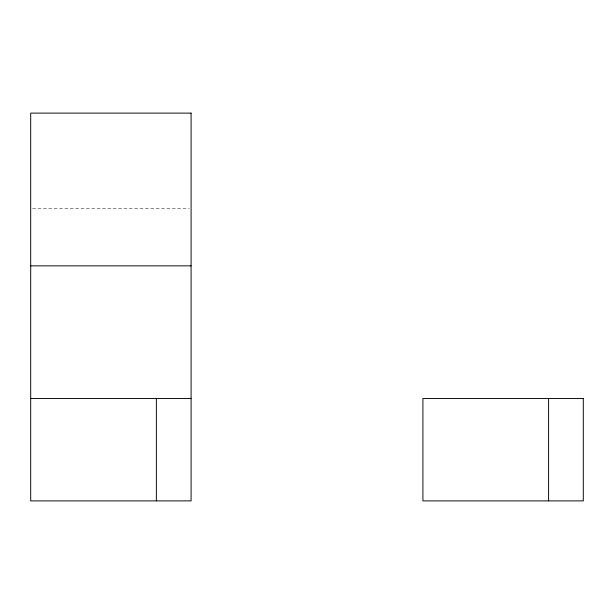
<?xml version="1.0" encoding="UTF-8"?>
<svg xmlns="http://www.w3.org/2000/svg" width="614" height="614" viewBox="0 0 614 614"><rect width="100%" height="100%" fill="white"/><g stroke="black" fill="none" stroke-linecap="round" stroke-linejoin="round"><path stroke-width="0.46" stroke-dasharray="3.07 2.3" d="M32.611 208.238L189.173 208.238"/><path stroke-width="0.92" d="M30.7 265.862L191.084 265.862M30.7 398.471L191.084 398.471M548.586 398.471L548.586 500.886M156.37 398.471L156.37 500.886M191.084 113.114L30.7 113.114L30.7 500.886L191.084 500.886L191.084 113.114M583.3 398.471L422.916 398.471L422.916 500.886L583.3 500.886L583.3 398.471"/></g></svg>
